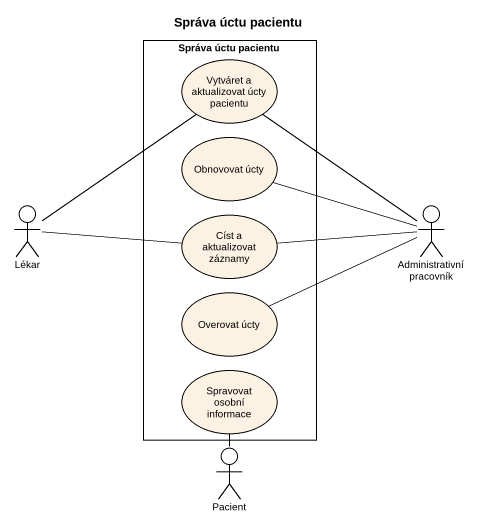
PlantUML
@startuml
title Správa úctu pacientu
rectangle "Správa úctu pacientu" as Správa_úctu_pacientu {
  usecase "Vytváret a aktualizovat úcty pacientu" as Vytváret_a_aktualizovat
  usecase "Obnovovat úcty" as Obnovovat_úcty
  usecase "Císt a aktualizovat záznamy" as Císt_a_aktualizovat_záznamy
  usecase "Overovat úcty" as Overovat_úcty
  usecase "Spravovat osobní informace" as Spravovat_osobní_informace
}
actor Lékar
actor "Administrativní pracovník" as Administrativní_pracovník
actor Pacient
Lékar -up- Vytváret_a_aktualizovat
Lékar -right- Císt_a_aktualizovat_záznamy
Administrativní_pracovník -up- Vytváret_a_aktualizovat
Administrativní_pracovník -left- Obnovovat_úcty
Administrativní_pracovník -left- Císt_a_aktualizovat_záznamy
Administrativní_pracovník -left- Overovat_úcty
Pacient -up- Spravovat_osobní_informace
@enduml
